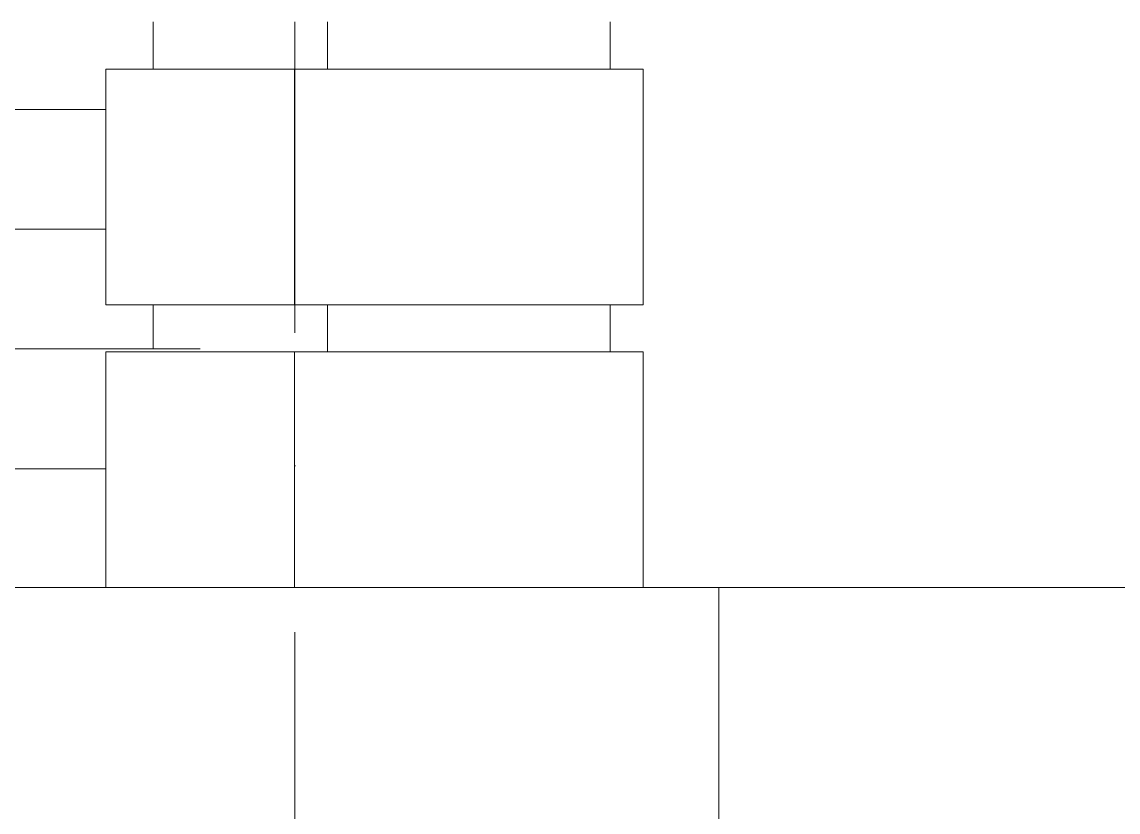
# Model space of a CAD drawing. Header units: feet. Extents: x -10410 to 374725, y -46422 to 88923.
# Drawn here: x 309673 to 310836, y -238 to 600 of the extents above; entities that cross this region are included whole.
import ezdxf

# ---------------------------------------------------------------- set-up
doc = ezdxf.new("R2010")
doc.units = ezdxf.units.FT
doc.header["$MEASUREMENT"] = 0
doc.linetypes.add('Штрихпунктирная', pattern=[670.277762, 352.777767, -176.388884, 0, -141.111112])
doc.layers.add('Интерьер - Мебель_Ном._пера__7', color=7, linetype='Continuous', lineweight=20)
doc.layers.add('Конструктив - Перекрытия_Ном._пера__1', color=7, linetype='Continuous', lineweight=20)
doc.layers.add('Конструктив - Стены Несущие_Ном._пера__107', color=7, linetype='Continuous', lineweight=5, true_color=0xaaaaaa)
doc.layers.add('Элемент Модели - Оси_Ном._пера__94', color=7, linetype='Continuous', lineweight=5, true_color=0xdc4f00)

msp = doc.modelspace()

# ---------------------------------------------------------------- hatches: boundary and pattern name
at = {"layer": 'Конструктив - Стены Несущие_Ном._пера__107', "linetype": 'Continuous'}
h = msp.add_hatch(dxfattribs=at)
h.set_pattern_fill('ЧЕРЕПИЦА_02', color=256, style=0, pattern_type=2)
h.set_pattern_definition([(0, (309355.02, 1650), (0, 127), []), (90, (309355.02, 1650), (-304.8, 0), [127, -127]), (90, (309507.42, 1777), (-304.8, 0), [127, -127])])
h.paths.add_polyline_path([(308847.65753, 2650), (308882.65753, 2650), (308882.65753, 2400), (308847.65753, 2400), (308847.65753, 2350), (308882.65753, 2350), (308882.65753, 2100), (308847.65753, 2100), (308847.65753, 2050), (308882.65753, 2050), (308882.65753, 1800), (308847.65753, 1800), (308847.65753, 1750), (308882.65753, 1750), (308882.65753, 1500), (308847.65753, 1500), (308847.65753, 1450), (308882.65753, 1450), (308882.65753, 1200), (308847.65753, 1200), (308847.65753, 1150), (308882.65753, 1150), (308882.65753, 900), (308847.65753, 900), (308847.65753, 850), (308882.65753, 850), (308882.65753, 600), (308847.65753, 600), (308847.65753, 550), (308882.65753, 550), (308882.65753, 300), (308847.65753, 300), (308847.65753, 250), (308882.65753, 250), (308882.65753, 0), (309762.3793, 0), (309762.3793, 250), (309862.3793, 250), (309862.3793, 300), (309762.3793, 300), (309762.3793, 550), (309862.3793, 550), (309862.3793, 600), (309762.3793, 600), (309762.3793, 850), (309862.3793, 850), (309862.3793, 1200), (309762.3793, 1200), (309762.3793, 1450), (309862.3793, 1450), (309862.3793, 1800), (309762.3793, 1800), (309762.3793, 2050), (309862.3793, 2050), (309862.3793, 2400), (309762.3793, 2400), (309762.3793, 2650), (309862.3793, 2650), (309862.3793, 3000), (309762.3793, 3000), (309762.3793, 3250), (309862.3793, 3250), (309862.3793, 3300), (308847.65753, 3300), (308847.65753, 3250), (308882.65753, 3250), (308882.65753, 3000), (308847.65753, 3000), (308847.65753, 2950), (308882.65753, 2950), (308882.65753, 2700), (308847.65753, 2700)])

# ---------------------------------------------------------------- linework, layer by layer
at = {"layer": 'Интерьер - Мебель_Ном._пера__7', "linetype": 'Continuous'}
for p, q in [((309997.37931, 550), (309997.37931, 600)), ((310297.37931, 550), (310297.37931, 600)), ((309762.37931, 550), (310332.37931, 550)), ((309762.37931, 300), (309762.37931, 550)), ((309962.37931, 300), (309962.37931, 550)), ((310332.37931, 300), (310332.37931, 550)), ((309762.37931, 300), (310332.37931, 300)), ((309997.37931, 250), (309997.37931, 300)), ((310297.37931, 250), (310297.37931, 300)), ((309762.37931, 250), (310332.37931, 250)), ((309762.37931, 0), (309762.37931, 250)), ((309962.37931, 0), (309962.37931, 250)), ((310332.37931, 0), (310332.37931, 250))]:
    msp.add_line(p, q, dxfattribs=at)
at = {"layer": 'Конструктив - Перекрытия_Ном._пера__1', "linetype": 'Continuous'}
for p, q in [((310412.37931, 0), (308962.65736, 0)), ((310412.37931, 0), (310412.37931, -300)), ((313762.37931, 0), (310412.37931, 0))]:
    msp.add_line(p, q, dxfattribs=at)
at = {"layer": 'Элемент Модели - Оси_Ном._пера__94', "linetype": 'Штрихпунктирная'}
msp.add_line((309962.65753, -400), (309962.65753, 600), dxfattribs=at)

doc.saveas('drawing.dxf')
